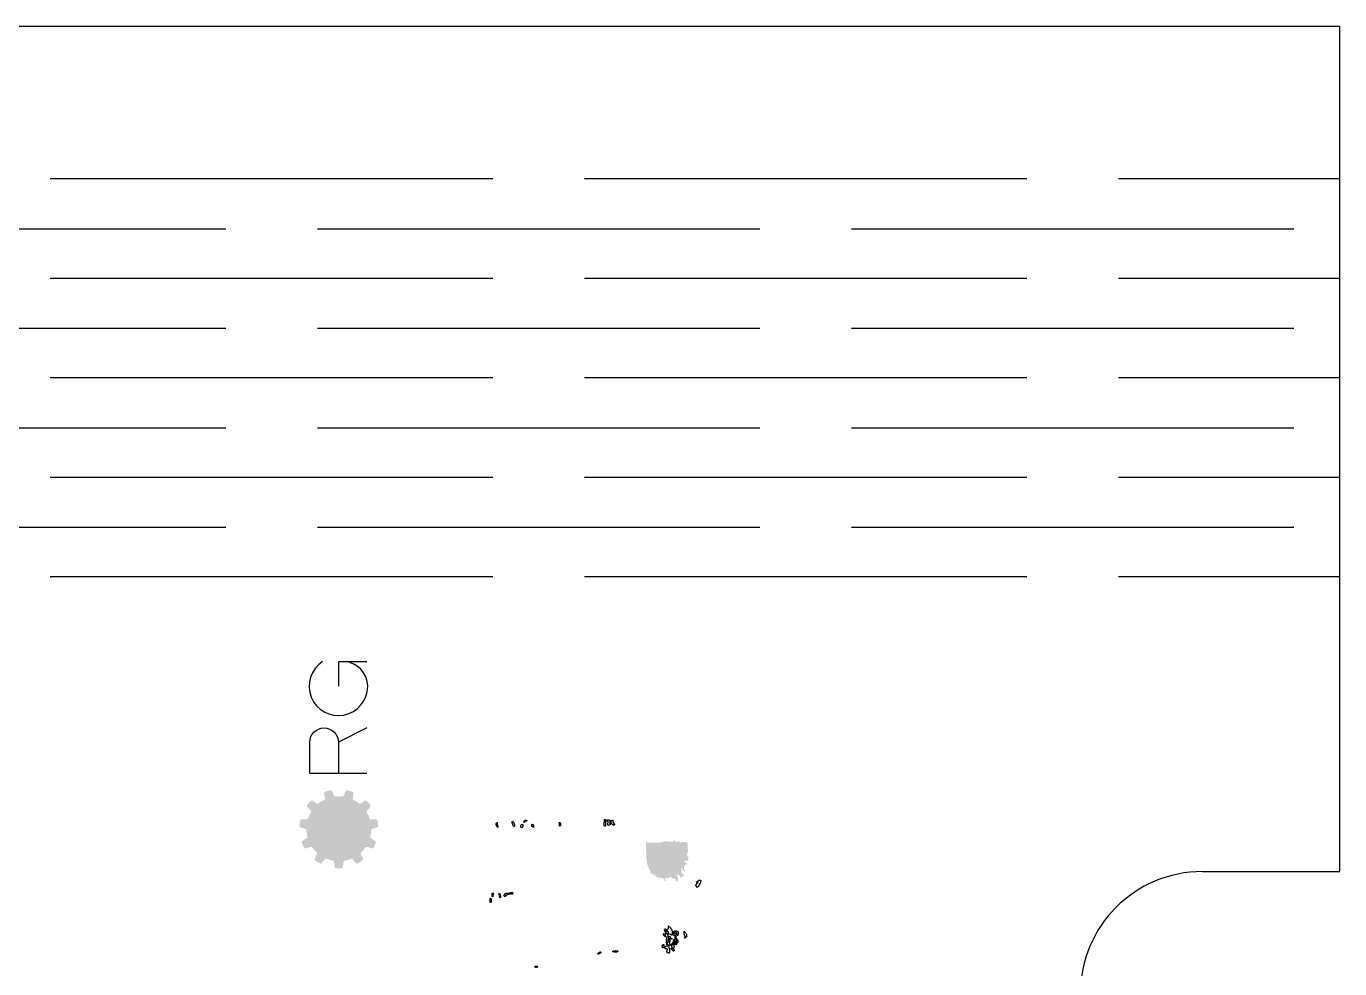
# Model space of a CAD drawing. Header units: millimetres. Extents: x 0 to 607, y 0 to 248.
# Drawn here: x 254.46 to 297.5, y 216.65 to 247.53 of the extents above; entities that cross this region are included whole.
import ezdxf

# ---------------------------------------------------------------- set-up
doc = ezdxf.new("R2010")
doc.units = ezdxf.units.MM
for name, color, linetype in [('M - TALL', 1, 'Continuous'), ('M - TALL EXTERIOR', 3, 'Continuous'), ('M-GRABAT', 5, 'Continuous')]:
    doc.layers.add(name, color=color, linetype=linetype)

msp = doc.modelspace()

# ---------------------------------------------------------------- hatches: boundary and pattern name
at = {"layer": 'M-GRABAT'}
h = msp.add_hatch(color=256, dxfattribs=at)
h.dxf.hatch_style = 1
h.paths.add_polyline_path([(264.247, 222.447, 0.356735), (264.221, 222.402), (264.249, 222.231, -0.327595), (264.226, 222.188, 0.053065), (264.037, 222.066, -0.327595), (263.989, 222.064), (263.845, 222.16, 0.356735), (263.793, 222.155, 0.037633), (263.666, 222.009, 0.356735), (263.668, 221.957), (263.784, 221.828, -0.327595), (263.788, 221.779, 0.053065), (263.695, 221.575, -0.327595), (263.655, 221.547), (263.482, 221.55, 0.356735), (263.441, 221.517, 0.037633), (263.414, 221.325, 0.356735), (263.444, 221.283), (263.611, 221.237, -0.327595), (263.641, 221.199, 0.053065), (263.673, 220.976, -0.327595), (263.655, 220.931), (263.507, 220.84, 0.356735), (263.49, 220.791, 0.037633), (263.571, 220.614, 0.356735), (263.619, 220.595), (263.785, 220.646, -0.327595), (263.831, 220.631, 0.053065), (263.978, 220.46, -0.327595), (263.987, 220.413), (263.912, 220.257, 0.356735), (263.925, 220.206, 0.037633), (264.088, 220.101, 0.356735), (264.139, 220.111), (264.25, 220.244, -0.327595), (264.298, 220.255, 0.053065), (264.513, 220.192, -0.327595), (264.547, 220.156), (264.568, 219.985, 0.356735), (264.606, 219.949, 0.037633), (264.8, 219.949, 0.356735), (264.838, 219.985), (264.86, 220.156, -0.327595), (264.893, 220.192, 0.053065), (265.109, 220.255, -0.327595), (265.156, 220.244), (265.267, 220.111, 0.356735), (265.319, 220.101, 0.037633), (265.482, 220.206, 0.356735), (265.494, 220.257), (265.42, 220.413, -0.327595), (265.429, 220.46, 0.053065), (265.576, 220.631, -0.327595), (265.622, 220.646), (265.787, 220.595, 0.356735), (265.836, 220.614, 0.037633), (265.916, 220.791, 0.356735), (265.899, 220.84), (265.752, 220.931, -0.327595), (265.734, 220.976, 0.053065), (265.766, 221.199, -0.327595), (265.796, 221.237), (265.963, 221.283, 0.356735), (265.993, 221.325, 0.037633), (265.965, 221.517, 0.356735), (265.925, 221.55), (265.751, 221.547, -0.327595), (265.712, 221.575, 0.053065), (265.618, 221.779, -0.327595), (265.623, 221.828), (265.739, 221.957, 0.356735), (265.741, 222.009, 0.037633), (265.614, 222.155, 0.356735), (265.562, 222.16), (265.418, 222.064, -0.327595), (265.37, 222.066, 0.053065), (265.18, 222.188, -0.327595), (265.158, 222.231), (265.186, 222.402, 0.356735), (265.16, 222.447, 0.037633), (264.973, 222.502, 0.356735), (264.927, 222.478), (264.858, 222.319, -0.327595), (264.816, 222.295, 0.053065), (264.591, 222.295, -0.327595), (264.549, 222.319), (264.48, 222.478, 0.356735), (264.433, 222.502, 0.037633)])
h = msp.add_hatch(color=256, dxfattribs=at)
h.dxf.hatch_style = 1
h.paths.add_polyline_path([(274.779, 220.791), (274.878, 220.789), (275.008, 220.786), (275.098, 220.784), (275.152, 220.785), (275.176, 220.786), (275.186, 220.786), (275.204, 220.784), (275.215, 220.782), (275.224, 220.781), (275.232, 220.781), (275.242, 220.792), (275.249, 220.8), (275.255, 220.806), (275.263, 220.809), (275.268, 220.81), (275.273, 220.808), (275.277, 220.804), (275.281, 220.8), (275.287, 220.796), (275.29, 220.794), (275.298, 220.794), (275.305, 220.795), (275.316, 220.799), (275.327, 220.806), (275.346, 220.819), (275.355, 220.825), (275.368, 220.831), (275.381, 220.832), (275.395, 220.833), (275.416, 220.831), (275.459, 220.826), (275.487, 220.822), (275.518, 220.817), (275.532, 220.816), (275.556, 220.815), (275.578, 220.814), (275.601, 220.815), (275.622, 220.817), (275.642, 220.819), (275.662, 220.821), (275.679, 220.824), (275.686, 220.827), (275.691, 220.832), (275.698, 220.844), (275.701, 220.856), (275.703, 220.868), (275.704, 220.879), (275.703, 220.883), (275.701, 220.886), (275.707, 220.886), (275.716, 220.884), (275.721, 220.883), (275.725, 220.88), (275.727, 220.876), (275.729, 220.871), (275.727, 220.859), (275.725, 220.85), (275.721, 220.837), (275.725, 220.83), (275.73, 220.823), (275.737, 220.818), (275.749, 220.812), (275.757, 220.81), (275.769, 220.808), (275.779, 220.808), (275.79, 220.81), (275.803, 220.813), (275.815, 220.817), (275.827, 220.823), (275.836, 220.825), (275.846, 220.824), (275.858, 220.822), (275.871, 220.815), (275.878, 220.809), (275.888, 220.798), (275.897, 220.787), (275.915, 220.793), (275.933, 220.798), (275.949, 220.802), (275.964, 220.805), (275.981, 220.807), (275.989, 220.807), (275.999, 220.807), (276.009, 220.805), (276.028, 220.8), (276.053, 220.795), (276.074, 220.793), (276.096, 220.79), (276.116, 220.789), (276.137, 220.787), (276.134, 220.767), (276.132, 220.744), (276.13, 220.722), (276.13, 220.699), (276.131, 220.676), (276.13, 220.659), (276.133, 220.621), (276.138, 220.594), (276.14, 220.567), (276.142, 220.547), (276.144, 220.528), (276.145, 220.518), (276.142, 220.481), (276.138, 220.458), (276.132, 220.443), (276.125, 220.429), (276.114, 220.415), (276.115, 220.399), (276.117, 220.378), (276.122, 220.361), (276.127, 220.347), (276.133, 220.334), (276.142, 220.323), (276.154, 220.313), (276.165, 220.307), (276.159, 220.295), (276.154, 220.283), (276.152, 220.274), (276.151, 220.266), (276.152, 220.245), (276.155, 220.23), (276.157, 220.212), (276.156, 220.207), (276.155, 220.201), (276.152, 220.194), (276.145, 220.182), (276.136, 220.171), (276.131, 220.181), (276.123, 220.197), (276.117, 220.207), (276.112, 220.215), (276.108, 220.22), (276.105, 220.221), (276.103, 220.222), (276.101, 220.221), (276.098, 220.219), (276.096, 220.216), (276.093, 220.21), (276.09, 220.205), (276.084, 220.198), (276.078, 220.193), (276.07, 220.186), (276.058, 220.18), (276.041, 220.174), (276.027, 220.171), (276.031, 220.161), (276.036, 220.15), (276.042, 220.142), (276.049, 220.135), (276.056, 220.13), (276.066, 220.125), (276.085, 220.121), (276.094, 220.118), (276.103, 220.114), (276.108, 220.107), (276.114, 220.097), (276.116, 220.086), (276.118, 220.07), (276.117, 220.054), (276.114, 220.034), (276.107, 220.036), (276.098, 220.041), (276.095, 220.048), (276.092, 220.062), (276.092, 220.076), (276.091, 220.088), (276.086, 220.102), (276.085, 220.106), (276.084, 220.104), (276.075, 220.09), (276.059, 220.07), (276.05, 220.053), (276.033, 220.022), (276.02, 219.989), (276.014, 219.972), (276.011, 219.955), (276.012, 219.935), (276.015, 219.924), (276.022, 219.907), (276.029, 219.896), (276.041, 219.883), (276.057, 219.871), (276.054, 219.862), (276.05, 219.851), (276.046, 219.844), (276.042, 219.838), (276.038, 219.834), (276.035, 219.831), (276.031, 219.83), (276.027, 219.83), (276.02, 219.834), (276.013, 219.839), (276.01, 219.845), (276.007, 219.85), (276.003, 219.855), (276, 219.861), (275.991, 219.878), (275.981, 219.899), (275.974, 219.911), (275.968, 219.921), (275.962, 219.928), (275.955, 219.932), (275.948, 219.935), (275.939, 219.935), (275.932, 219.934), (275.925, 219.932), (275.921, 219.93), (275.918, 219.928), (275.915, 219.925), (275.915, 219.921), (275.915, 219.917), (275.917, 219.908), (275.92, 219.899), (275.924, 219.891), (275.93, 219.88), (275.934, 219.871), (275.937, 219.865), (275.939, 219.862), (275.941, 219.856), (275.944, 219.848), (275.943, 219.843), (275.942, 219.84), (275.939, 219.838), (275.935, 219.837), (275.931, 219.836), (275.925, 219.835), (275.919, 219.835), (275.921, 219.825), (275.927, 219.806), (275.931, 219.797), (275.939, 219.784), (275.947, 219.774), (275.955, 219.768), (275.972, 219.758), (275.982, 219.754), (275.99, 219.747), (275.995, 219.739), (276.001, 219.727), (276.004, 219.715), (276.006, 219.7), (276.007, 219.676), (276.006, 219.662), (275.998, 219.67), (275.992, 219.674), (275.98, 219.681), (275.97, 219.683), (275.965, 219.682), (275.962, 219.681), (275.958, 219.678), (275.956, 219.674), (275.953, 219.669), (275.951, 219.663), (275.95, 219.656), (275.948, 219.647), (275.947, 219.627), (275.933, 219.628), (275.922, 219.633), (275.911, 219.64), (275.903, 219.65), (275.87, 219.695), (275.863, 219.705), (275.852, 219.715), (275.831, 219.731), (275.823, 219.735), (275.819, 219.736), (275.808, 219.739), (275.802, 219.739), (275.789, 219.739), (275.782, 219.739), (275.771, 219.737), (275.758, 219.735), (275.763, 219.726), (275.773, 219.713), (275.784, 219.701), (275.797, 219.689), (275.8, 219.685), (275.806, 219.676), (275.81, 219.663), (275.815, 219.644), (275.819, 219.623), (275.818, 219.595), (275.817, 219.578), (275.815, 219.566), (275.812, 219.555), (275.809, 219.546), (275.806, 219.539), (275.802, 219.534), (275.798, 219.53), (275.782, 219.524), (275.768, 219.521), (275.76, 219.521), (275.753, 219.522), (275.748, 219.525), (275.743, 219.53), (275.739, 219.538), (275.737, 219.545), (275.733, 219.571), (275.732, 219.584), (275.73, 219.607), (275.73, 219.621), (275.73, 219.627), (275.72, 219.62), (275.708, 219.61), (275.697, 219.604), (275.687, 219.599), (275.676, 219.596), (275.663, 219.596), (275.65, 219.6), (275.639, 219.607), (275.622, 219.628), (275.612, 219.643), (275.603, 219.655), (275.597, 219.66), (275.592, 219.663), (275.566, 219.656), (275.546, 219.647), (275.528, 219.637), (275.496, 219.625), (275.466, 219.619), (275.436, 219.62), (275.42, 219.623), (275.408, 219.626), (275.4, 219.626), (275.392, 219.621), (275.388, 219.618), (275.386, 219.614), (275.386, 219.605), (275.389, 219.6), (275.392, 219.594), (275.401, 219.584), (275.412, 219.575), (275.421, 219.569), (275.432, 219.563), (275.429, 219.544), (275.426, 219.534), (275.424, 219.529), (275.421, 219.522), (275.42, 219.521), (275.414, 219.518), (275.408, 219.519), (275.403, 219.521), (275.398, 219.525), (275.392, 219.531), (275.381, 219.548), (275.373, 219.564), (275.365, 219.577), (275.359, 219.588), (275.353, 219.599), (275.35, 219.601), (275.329, 219.615), (275.312, 219.62), (275.304, 219.622), (275.292, 219.627), (275.282, 219.635), (275.275, 219.647), (275.268, 219.658), (275.264, 219.663), (275.258, 219.661), (275.253, 219.657), (275.247, 219.642), (275.242, 219.62), (275.237, 219.599), (275.227, 219.61), (275.215, 219.62), (275.2, 219.632), (275.192, 219.637), (275.171, 219.647), (275.161, 219.651), (275.138, 219.656), (275.13, 219.659), (275.112, 219.664), (275.1, 219.67), (275.084, 219.681), (275.075, 219.691), (275.064, 219.71), (275.058, 219.722), (275.052, 219.743), (275.048, 219.763), (275.044, 219.761), (275.041, 219.759), (275.036, 219.753), (275.033, 219.747), (275.029, 219.736), (275.026, 219.727), (275.022, 219.715), (275.019, 219.698), (275.01, 219.711), (275, 219.725), (274.988, 219.741), (274.976, 219.76), (274.968, 219.776), (274.962, 219.784), (274.958, 219.787), (274.948, 219.79), (274.941, 219.789), (274.928, 219.786), (274.918, 219.78), (274.884, 219.76), (274.892, 219.771), (274.901, 219.782), (274.907, 219.793), (274.91, 219.803), (274.913, 219.832), (274.912, 219.853), (274.91, 219.871), (274.911, 219.879), (274.912, 219.884), (274.911, 219.89), (274.91, 219.895), (274.907, 219.9), (274.904, 219.902), (274.893, 219.91), (274.886, 219.913), (274.876, 219.919), (274.866, 219.927), (274.86, 219.935), (274.857, 219.942), (274.855, 219.948), (274.857, 219.97), (274.862, 219.99), (274.862, 219.999), (274.86, 220.005), (274.856, 220.007), (274.842, 220.009), (274.83, 220.007), (274.827, 220.011), (274.827, 220.021), (274.829, 220.049), (274.828, 220.062), (274.824, 220.067), (274.819, 220.071), (274.811, 220.072), (274.801, 220.071), (274.802, 220.079), (274.802, 220.097), (274.802, 220.114), (274.8, 220.134), (274.801, 220.147), (274.797, 220.174), (274.786, 220.235), (274.783, 220.278), (274.78, 220.327), (274.778, 220.369), (274.775, 220.461), (274.775, 220.482), (274.767, 220.486), (274.758, 220.485), (274.765, 220.493), (274.769, 220.494), (274.774, 220.495), (274.775, 220.495), (274.774, 220.559), (274.77, 220.643), (274.766, 220.689), (274.764, 220.775), (274.763, 220.791)])
h = msp.add_hatch(color=256, dxfattribs=at)
h.dxf.hatch_style = 1
h.paths.add_polyline_path([(269.675, 218.826), (269.668, 218.834), (269.664, 218.846), (269.661, 218.863), (269.659, 218.875), (269.657, 218.905), (269.658, 218.918), (269.66, 218.94), (269.663, 218.949), (269.667, 218.96), (269.671, 218.965), (269.677, 218.966), (269.685, 218.96), (269.689, 218.954), (269.693, 218.944), (269.696, 218.937), (269.698, 218.926), (269.701, 218.897), (269.7, 218.869), (269.698, 218.853), (269.695, 218.838), (269.689, 218.83), (269.683, 218.827), (269.68, 218.826)])

# ---------------------------------------------------------------- linework, layer by layer
at = {"layer": 'M - TALL'}
for p, q in [((269.75, 242.526), (255.25, 242.526)), ((287.25, 242.526), (272.75, 242.526)), ((297.5, 242.526), (290.25, 242.526)), ((246.5, 240.896), (261, 240.896)), ((264, 240.896), (278.5, 240.896)), ((281.5, 240.896), (296, 240.896)), ((269.75, 239.266), (255.25, 239.266)), ((287.25, 239.266), (272.75, 239.266)), ((297.5, 239.266), (290.25, 239.266)), ((246.5, 237.636), (261, 237.636)), ((264, 237.636), (278.5, 237.636)), ((281.5, 237.636), (296, 237.636)), ((269.75, 236.007), (255.25, 236.007)), ((287.25, 236.007), (272.75, 236.007)), ((297.5, 236.007), (290.25, 236.007)), ((246.5, 234.377), (261, 234.377)), ((264, 234.377), (278.5, 234.377)), ((281.5, 234.377), (296, 234.377)), ((269.75, 232.747), (255.25, 232.747)), ((287.25, 232.747), (272.75, 232.747)), ((297.5, 232.747), (290.25, 232.747)), ((246.5, 231.118), (261, 231.118)), ((264, 231.118), (278.5, 231.118)), ((281.5, 231.118), (296, 231.118)), ((269.75, 229.488), (255.25, 229.488)), ((287.25, 229.488), (272.75, 229.488)), ((297.5, 229.488), (290.25, 229.488))]:
    msp.add_line(p, q, dxfattribs=at)
at = {"layer": 'M - TALL EXTERIOR'}
for p, q in [((8.75, 247.526), (297.5, 247.526)), ((297.5, 219.838), (297.5, 247.526)), ((293, 219.838), (297.5, 219.838))]:
    msp.add_line(p, q, dxfattribs=at)
msp.add_arc((293, 215.838), 4, 90, 270, dxfattribs=at)
at = {"layer": 'M-GRABAT'}
for points in [[(264.172, 226.715, 1.687464), (265.649, 225.906, 0.406775), (264.868, 226.712)], [(265.626, 223.049), (263.752, 223.049), (263.752, 224.074, -1), (264.689, 224.074)]]:
    msp.add_lwpolyline(points, format="xyb", dxfattribs=at)
for points in [[(265.626, 226.712), (264.689, 226.712), (264.689, 225.906)], [(265.626, 224.549), (264.689, 224.074), (264.689, 223.049)]]:
    msp.add_lwpolyline(points, dxfattribs=at)
for points in [[(269.939, 221.312), (269.93, 221.299), (269.92, 221.295), (269.904, 221.295), (269.891, 221.304), (269.883, 221.316), (269.873, 221.335), (269.867, 221.348), (269.861, 221.366), (269.858, 221.379), (269.86, 221.393), (269.862, 221.411), (269.864, 221.415), (269.872, 221.429), (269.88, 221.434), (269.892, 221.441), (269.911, 221.451), (269.919, 221.455), (269.906, 221.444), (269.903, 221.44), (269.894, 221.429), (269.89, 221.413), (269.892, 221.397), (269.894, 221.376), (269.9, 221.363), (269.907, 221.349), (269.911, 221.335), (269.915, 221.327), (269.923, 221.317), (269.929, 221.312), (269.933, 221.31)], [(270.462, 221.313), (270.455, 221.312), (270.439, 221.311), (270.422, 221.322), (270.413, 221.342), (270.407, 221.368), (270.4, 221.422), (270.392, 221.442), (270.375, 221.449), (270.38, 221.462), (270.386, 221.473), (270.391, 221.478), (270.398, 221.478), (270.407, 221.476), (270.415, 221.468), (270.423, 221.454), (270.436, 221.419), (270.455, 221.368), (270.46, 221.339)], [(270.683, 221.274), (270.672, 221.288), (270.668, 221.313), (270.671, 221.337), (270.678, 221.36), (270.69, 221.38), (270.709, 221.387), (270.727, 221.381), (270.733, 221.365), (270.733, 221.328), (270.73, 221.311), (270.721, 221.306), (270.713, 221.298), (270.707, 221.285), (270.701, 221.276)], [(270.785, 221.45), (270.783, 221.447), (270.775, 221.449), (270.769, 221.451), (270.764, 221.455), (270.762, 221.46), (270.763, 221.464), (270.766, 221.473), (270.769, 221.479), (270.773, 221.488), (270.776, 221.491), (270.78, 221.495), (270.783, 221.498), (270.788, 221.503), (270.792, 221.508), (270.798, 221.511), (270.802, 221.514), (270.809, 221.516), (270.814, 221.517), (270.817, 221.518), (270.818, 221.518), (270.823, 221.521), (270.825, 221.522), (270.842, 221.524), (270.853, 221.52), (270.858, 221.513), (270.862, 221.51), (270.865, 221.509), (270.867, 221.504), (270.858, 221.498), (270.845, 221.489), (270.834, 221.482), (270.823, 221.481), (270.814, 221.479), (270.806, 221.471), (270.798, 221.462), (270.793, 221.457)], [(271.028, 221.311), (271.025, 221.344), (271.029, 221.377), (271.05, 221.385), (271.065, 221.38), (271.073, 221.37), (271.08, 221.353), (271.082, 221.335), (271.085, 221.305), (271.084, 221.289), (271.084, 221.283), (271.074, 221.287), (271.063, 221.301), (271.057, 221.309), (271.042, 221.312)], [(271.911, 221.436), (271.918, 221.434), (271.926, 221.424), (271.929, 221.412), (271.929, 221.405), (271.928, 221.395), (271.928, 221.387), (271.925, 221.378), (271.923, 221.373), (271.921, 221.37), (271.919, 221.369), (271.915, 221.368), (271.917, 221.363), (271.92, 221.356), (271.922, 221.353), (271.925, 221.35), (271.927, 221.346), (271.928, 221.345), (271.931, 221.343), (271.937, 221.339), (271.94, 221.337), (271.944, 221.336), (271.949, 221.337), (271.956, 221.339), (271.962, 221.343), (271.967, 221.349), (271.971, 221.357), (271.974, 221.367), (271.975, 221.38), (271.975, 221.395), (271.972, 221.409), (271.967, 221.421), (271.961, 221.428), (271.954, 221.433), (271.946, 221.436), (271.94, 221.438), (271.929, 221.438)], [(273.409, 221.316), (273.403, 221.331), (273.399, 221.351), (273.398, 221.377), (273.4, 221.41), (273.399, 221.433), (273.404, 221.465), (273.405, 221.502), (273.41, 221.538), (273.427, 221.542), (273.439, 221.533), (273.438, 221.514), (273.443, 221.477), (273.443, 221.434), (273.444, 221.387), (273.444, 221.344), (273.439, 221.327), (273.426, 221.32)], [(273.715, 221.357), (273.691, 221.356), (273.689, 221.365), (273.681, 221.38), (273.666, 221.384), (273.651, 221.39), (273.642, 221.389), (273.637, 221.398), (273.634, 221.406), (273.632, 221.418), (273.632, 221.423), (273.632, 221.425), (273.633, 221.448), (273.629, 221.47), (273.623, 221.478), (273.614, 221.491), (273.602, 221.492), (273.593, 221.487), (273.589, 221.477), (273.587, 221.46), (273.586, 221.441), (273.589, 221.416), (273.594, 221.398), (273.593, 221.376), (273.587, 221.366), (273.578, 221.356), (273.558, 221.354), (273.529, 221.358), (273.523, 221.36), (273.522, 221.387), (273.522, 221.425), (273.524, 221.449), (273.525, 221.468), (273.523, 221.475), (273.514, 221.488), (273.506, 221.499), (273.494, 221.499), (273.478, 221.498), (273.472, 221.493), (273.482, 221.52), (273.49, 221.529), (273.506, 221.532), (273.522, 221.532), (273.543, 221.53), (273.553, 221.527), (273.577, 221.521), (273.588, 221.518), (273.61, 221.515), (273.621, 221.515), (273.636, 221.511), (273.651, 221.512), (273.662, 221.515), (273.674, 221.518), (273.684, 221.522), (273.693, 221.523), (273.699, 221.521), (273.689, 221.509), (273.685, 221.496), (273.684, 221.48), (273.684, 221.462), (273.689, 221.455), (273.695, 221.44), (273.715, 221.412), (273.728, 221.405), (273.734, 221.386), (273.736, 221.378), (273.737, 221.366), (273.73, 221.359), (273.718, 221.356), (273.716, 221.356)], [(276.564, 219.533), (276.559, 219.51), (276.55, 219.484), (276.54, 219.455), (276.516, 219.406), (276.501, 219.375), (276.48, 219.348), (276.461, 219.325), (276.442, 219.312), (276.43, 219.321), (276.429, 219.34), (276.426, 219.352), (276.424, 219.361), (276.415, 219.372), (276.409, 219.376), (276.401, 219.381), (276.395, 219.398), (276.404, 219.407), (276.426, 219.421), (276.433, 219.433), (276.435, 219.443), (276.434, 219.459), (276.432, 219.469), (276.43, 219.485), (276.428, 219.492), (276.428, 219.499), (276.434, 219.497), (276.436, 219.487), (276.444, 219.475), (276.448, 219.472), (276.454, 219.471), (276.463, 219.47), (276.467, 219.472), (276.473, 219.488), (276.475, 219.504), (276.471, 219.515), (276.469, 219.523), (276.476, 219.537), (276.491, 219.551), (276.493, 219.552), (276.502, 219.559), (276.521, 219.559), (276.539, 219.557), (276.547, 219.553), (276.553, 219.55), (276.559, 219.545), (276.563, 219.542)], [(269.75, 219.008), (269.746, 219.009), (269.739, 219.014), (269.734, 219.022), (269.729, 219.036), (269.725, 219.056), (269.723, 219.072), (269.722, 219.089), (269.723, 219.104), (269.726, 219.114), (269.734, 219.13), (269.739, 219.133), (269.745, 219.134), (269.753, 219.134), (269.764, 219.131), (269.774, 219.124), (269.781, 219.116), (269.775, 219.117), (269.771, 219.115), (269.766, 219.109), (269.761, 219.097), (269.757, 219.082), (269.754, 219.065), (269.75, 219.042), (269.748, 219.023), (269.749, 219.014)], [(269.94, 219.084), (269.942, 219.094), (269.945, 219.105), (269.947, 219.113), (269.949, 219.118), (269.952, 219.122), (269.956, 219.122), (269.963, 219.123), (269.966, 219.121), (269.968, 219.119), (269.972, 219.116), (269.975, 219.114), (269.982, 219.105), (269.986, 219.094), (269.995, 219.071), (269.999, 219.055), (270.002, 219.041), (270.005, 219.027), (270.007, 219.007), (270.005, 218.994), (270.001, 218.983), (269.994, 218.979), (269.99, 218.979), (269.985, 218.982), (269.98, 218.994), (269.977, 219.01), (269.974, 219.025), (269.971, 219.04), (269.97, 219.054), (269.97, 219.068), (269.969, 219.082), (269.966, 219.088), (269.96, 219.09), (269.954, 219.087), (269.949, 219.084), (269.945, 219.083)], [(270.157, 219.009), (270.149, 219.013), (270.136, 219.024), (270.132, 219.031), (270.127, 219.043), (270.125, 219.05), (270.126, 219.062), (270.125, 219.072), (270.127, 219.078), (270.131, 219.085), (270.141, 219.103), (270.151, 219.112), (270.158, 219.118), (270.166, 219.121), (270.178, 219.124), (270.187, 219.127), (270.197, 219.128), (270.208, 219.13), (270.219, 219.127), (270.232, 219.121), (270.236, 219.117), (270.236, 219.11), (270.235, 219.101), (270.233, 219.093), (270.228, 219.085), (270.222, 219.08), (270.209, 219.074), (270.197, 219.069), (270.184, 219.063), (270.18, 219.06), (270.168, 219.049), (270.164, 219.039), (270.16, 219.029), (270.159, 219.018)], [(270.295, 219.082), (270.288, 219.085), (270.279, 219.091), (270.269, 219.1), (270.263, 219.109), (270.262, 219.118), (270.266, 219.128), (270.272, 219.133), (270.288, 219.141), (270.294, 219.142), (270.329, 219.149), (270.348, 219.151), (270.379, 219.152), (270.392, 219.15), (270.404, 219.145), (270.404, 219.136), (270.403, 219.12), (270.401, 219.105), (270.398, 219.099), (270.396, 219.094), (270.389, 219.091), (270.381, 219.092), (270.374, 219.094), (270.356, 219.1), (270.336, 219.108), (270.327, 219.112), (270.321, 219.114), (270.316, 219.114), (270.312, 219.114), (270.307, 219.111), (270.305, 219.108), (270.301, 219.103), (270.299, 219.097), (270.296, 219.088)], [(269.675, 218.826), (269.668, 218.834), (269.664, 218.846), (269.661, 218.863), (269.659, 218.875), (269.657, 218.905), (269.658, 218.918), (269.66, 218.94), (269.663, 218.949), (269.667, 218.96), (269.671, 218.965), (269.677, 218.966), (269.685, 218.96), (269.689, 218.954), (269.693, 218.944), (269.696, 218.937), (269.698, 218.926), (269.701, 218.897), (269.7, 218.869), (269.698, 218.853), (269.695, 218.838), (269.689, 218.83), (269.683, 218.827), (269.68, 218.826)], [(275.611, 217.65), (275.612, 217.644), (275.613, 217.634), (275.612, 217.63), (275.61, 217.625), (275.607, 217.622), (275.604, 217.621), (275.595, 217.621), (275.588, 217.623), (275.577, 217.625), (275.572, 217.625), (275.566, 217.622), (275.56, 217.613), (275.552, 217.589), (275.545, 217.561), (275.542, 217.519), (275.542, 217.495), (275.544, 217.466), (275.549, 217.445), (275.551, 217.44), (275.554, 217.438), (275.557, 217.438), (275.56, 217.441), (275.559, 217.432), (275.557, 217.426), (275.554, 217.417), (275.552, 217.413), (275.549, 217.408), (275.547, 217.406), (275.544, 217.405), (275.539, 217.405), (275.533, 217.406), (275.529, 217.409), (275.519, 217.415), (275.505, 217.427), (275.492, 217.441), (275.484, 217.445), (275.473, 217.447), (275.464, 217.446), (275.455, 217.443), (275.451, 217.441), (275.45, 217.463), (275.449, 217.483), (275.446, 217.511), (275.444, 217.524), (275.442, 217.537), (275.441, 217.542), (275.439, 217.549), (275.437, 217.554), (275.436, 217.559), (275.435, 217.565), (275.436, 217.577), (275.437, 217.585), (275.44, 217.606), (275.444, 217.623), (275.448, 217.638), (275.451, 217.649), (275.451, 217.662), (275.446, 217.679), (275.439, 217.687), (275.43, 217.695), (275.415, 217.703), (275.403, 217.709), (275.391, 217.715), (275.386, 217.718), (275.374, 217.726), (275.367, 217.732), (275.358, 217.74), (275.35, 217.749), (275.345, 217.76), (275.341, 217.774), (275.341, 217.791), (275.343, 217.813), (275.355, 217.808), (275.367, 217.8), (275.385, 217.782), (275.398, 217.762), (275.412, 217.753), (275.422, 217.75), (275.424, 217.762), (275.424, 217.78), (275.42, 217.801), (275.415, 217.817), (275.406, 217.842), (275.399, 217.861), (275.388, 217.887), (275.382, 217.901), (275.377, 217.918), (275.375, 217.929), (275.376, 217.939), (275.38, 217.947), (275.385, 217.951), (275.39, 217.954), (275.398, 217.956), (275.404, 217.957), (275.416, 217.958), (275.422, 217.958), (275.426, 217.931), (275.424, 217.91), (275.421, 217.892), (275.419, 217.876), (275.42, 217.86), (275.422, 217.849), (275.428, 217.835), (275.434, 217.826), (275.449, 217.814), (275.463, 217.805), (275.47, 217.797), (275.474, 217.785), (275.483, 217.737), (275.489, 217.71), (275.491, 217.671), (275.491, 217.641), (275.486, 217.584), (275.48, 217.551), (275.475, 217.522), (275.473, 217.513), (275.48, 217.517), (275.487, 217.522), (275.494, 217.528), (275.502, 217.537), (275.511, 217.551), (275.52, 217.569), (275.528, 217.59), (275.533, 217.606), (275.536, 217.623), (275.537, 217.635), (275.535, 217.648), (275.529, 217.659), (275.524, 217.665), (275.518, 217.669), (275.513, 217.673), (275.509, 217.675), (275.503, 217.677), (275.506, 217.686), (275.511, 217.696), (275.514, 217.703), (275.519, 217.708), (275.522, 217.711), (275.526, 217.713), (275.53, 217.713), (275.536, 217.712), (275.541, 217.71), (275.548, 217.705), (275.556, 217.697), (275.572, 217.68), (275.585, 217.666), (275.591, 217.658), (275.597, 217.653), (275.603, 217.65), (275.608, 217.649)], [(275.502, 218.057), (275.514, 218.052), (275.533, 218.039), (275.555, 218.021), (275.562, 218.011), (275.586, 217.976), (275.599, 217.948), (275.612, 217.917), (275.623, 217.877), (275.627, 217.848), (275.628, 217.829), (275.626, 217.799), (275.625, 217.788), (275.618, 217.764), (275.611, 217.749), (275.606, 217.756), (275.594, 217.766), (275.579, 217.774), (275.57, 217.777), (275.552, 217.782), (275.539, 217.784), (275.517, 217.786), (275.501, 217.785), (275.506, 217.805), (275.507, 217.83), (275.506, 217.847), (275.5, 217.862), (275.489, 217.876), (275.475, 217.883), (275.461, 217.884), (275.45, 217.885), (275.453, 217.899), (275.457, 217.916), (275.464, 217.926), (275.474, 217.937), (275.488, 217.954), (275.499, 217.968), (275.504, 217.98), (275.506, 217.994), (275.508, 218.022), (275.505, 218.042)], [(275.828, 217.847), (275.824, 217.84), (275.821, 217.833), (275.818, 217.822), (275.815, 217.808), (275.816, 217.799), (275.818, 217.792), (275.823, 217.787), (275.828, 217.784), (275.824, 217.77), (275.817, 217.757), (275.811, 217.746), (275.804, 217.738), (275.802, 217.738), (275.8, 217.739), (275.796, 217.744), (275.793, 217.754), (275.78, 217.791), (275.767, 217.839), (275.764, 217.846), (275.76, 217.85), (275.749, 217.854), (275.741, 217.855), (275.737, 217.854), (275.727, 217.851), (275.72, 217.848), (275.706, 217.839), (275.7, 217.831), (275.701, 217.826), (275.702, 217.823), (275.719, 217.811), (275.737, 217.801), (275.744, 217.793), (275.749, 217.784), (275.752, 217.772), (275.753, 217.762), (275.751, 217.738), (275.747, 217.718), (275.746, 217.705), (275.746, 217.698), (275.748, 217.679), (275.749, 217.675), (275.761, 217.653), (275.774, 217.635), (275.791, 217.609), (275.8, 217.592), (275.807, 217.576), (275.808, 217.559), (275.808, 217.538), (275.808, 217.525), (275.806, 217.516), (275.803, 217.511), (275.8, 217.509), (275.795, 217.511), (275.789, 217.517), (275.784, 217.524), (275.779, 217.535), (275.775, 217.545), (275.774, 217.557), (275.773, 217.57), (275.773, 217.582), (275.775, 217.6), (275.778, 217.612), (275.773, 217.613), (275.766, 217.613), (275.76, 217.607), (275.752, 217.594), (275.749, 217.567), (275.749, 217.544), (275.751, 217.515), (275.754, 217.497), (275.756, 217.49), (275.762, 217.478), (275.765, 217.475), (275.772, 217.475), (275.778, 217.476), (275.775, 217.469), (275.768, 217.457), (275.762, 217.449), (275.757, 217.444), (275.754, 217.442), (275.752, 217.441), (275.749, 217.442), (275.745, 217.445), (275.74, 217.453), (275.735, 217.462), (275.724, 217.489), (275.712, 217.525), (275.702, 217.553), (275.696, 217.567), (275.688, 217.575), (275.684, 217.577), (275.679, 217.578), (275.674, 217.578), (275.669, 217.576), (275.669, 217.584), (275.671, 217.592), (275.673, 217.597), (275.677, 217.602), (275.682, 217.606), (275.686, 217.607), (275.697, 217.608), (275.713, 217.607), (275.725, 217.606), (275.736, 217.607), (275.749, 217.612), (275.744, 217.616), (275.737, 217.624), (275.732, 217.633), (275.729, 217.643), (275.727, 217.654), (275.726, 217.667), (275.726, 217.692), (275.727, 217.7), (275.727, 217.717), (275.726, 217.727), (275.723, 217.736), (275.717, 217.744), (275.707, 217.75), (275.697, 217.751), (275.682, 217.751), (275.669, 217.748), (275.667, 217.773), (275.669, 217.808), (275.672, 217.834), (275.677, 217.853), (275.684, 217.871), (275.692, 217.883), (275.703, 217.892), (275.717, 217.897), (275.733, 217.9), (275.744, 217.9), (275.761, 217.897), (275.772, 217.892), (275.789, 217.883), (275.8, 217.875), (275.819, 217.859)], [(276.025, 217.886), (276.032, 217.873), (276.04, 217.858), (276.048, 217.845), (276.058, 217.831), (276.072, 217.813), (276.084, 217.797), (276.093, 217.775), (276.098, 217.76), (276.1, 217.747), (276.103, 217.725), (276.104, 217.714), (276.094, 217.709), (276.081, 217.703), (276.073, 217.697), (276.065, 217.689), (276.058, 217.68), (276.053, 217.671), (276.049, 217.661), (276.046, 217.65), (276.041, 217.651), (276.031, 217.653), (276.029, 217.657), (276.028, 217.664), (276.031, 217.67), (276.035, 217.674), (276.041, 217.676), (276.047, 217.677), (276.047, 217.701), (276.043, 217.734), (276.034, 217.765), (276.024, 217.785), (276.02, 217.802), (276.018, 217.824), (276.018, 217.844), (276.02, 217.868)], [(275.365, 217.442), (275.359, 217.439), (275.351, 217.429), (275.348, 217.417), (275.348, 217.411), (275.348, 217.4), (275.349, 217.393), (275.352, 217.383), (275.353, 217.379), (275.355, 217.376), (275.357, 217.374), (275.361, 217.374), (275.36, 217.369), (275.356, 217.362), (275.355, 217.359), (275.352, 217.356), (275.35, 217.352), (275.349, 217.35), (275.346, 217.349), (275.34, 217.345), (275.337, 217.343), (275.333, 217.342), (275.328, 217.342), (275.321, 217.344), (275.314, 217.348), (275.31, 217.355), (275.306, 217.363), (275.303, 217.373), (275.301, 217.386), (275.302, 217.401), (275.305, 217.415), (275.31, 217.426), (275.315, 217.434), (275.323, 217.438), (275.331, 217.442), (275.337, 217.443), (275.348, 217.444)], [(275.394, 217.306), (275.395, 217.324), (275.399, 217.35), (275.405, 217.371), (275.412, 217.385), (275.42, 217.394), (275.43, 217.402), (275.444, 217.405), (275.459, 217.404), (275.474, 217.399), (275.488, 217.388), (275.501, 217.372), (275.515, 217.35), (275.526, 217.325), (275.536, 217.296), (275.542, 217.265), (275.543, 217.234), (275.54, 217.202), (275.531, 217.169), (275.519, 217.168), (275.505, 217.168), (275.494, 217.17), (275.484, 217.172), (275.476, 217.176), (275.469, 217.182), (275.463, 217.189), (275.459, 217.197), (275.456, 217.206), (275.454, 217.216), (275.454, 217.224), (275.455, 217.234), (275.458, 217.244), (275.461, 217.251), (275.473, 217.269), (275.473, 217.277), (275.472, 217.285), (275.47, 217.291), (275.467, 217.296), (275.459, 217.304), (275.454, 217.305), (275.448, 217.306), (275.427, 217.307)], [(275.64, 217.513), (275.648, 217.523), (275.657, 217.533), (275.666, 217.54), (275.676, 217.546), (275.684, 217.549), (275.69, 217.549), (275.692, 217.547), (275.694, 217.544), (275.695, 217.54), (275.695, 217.523), (275.696, 217.506), (275.694, 217.478), (275.691, 217.45), (275.686, 217.414), (275.682, 217.378), (275.676, 217.336), (275.675, 217.32), (275.675, 217.311), (275.677, 217.297), (275.678, 217.291), (275.682, 217.283), (275.686, 217.277), (275.692, 217.272), (275.698, 217.269), (275.696, 217.26), (275.694, 217.253), (275.691, 217.246), (275.689, 217.242), (275.683, 217.235), (275.68, 217.233), (275.676, 217.233), (275.669, 217.234), (275.661, 217.237), (275.651, 217.243), (275.644, 217.251), (275.628, 217.268), (275.619, 217.281), (275.614, 217.288), (275.604, 217.299), (275.598, 217.303), (275.591, 217.304), (275.589, 217.31), (275.59, 217.319), (275.592, 217.325), (275.595, 217.327), (275.6, 217.328), (275.605, 217.325), (275.609, 217.32), (275.61, 217.311), (275.611, 217.305), (275.619, 217.307), (275.625, 217.31), (275.629, 217.313), (275.633, 217.317), (275.637, 217.322), (275.637, 217.328), (275.636, 217.337), (275.627, 217.353), (275.622, 217.362), (275.617, 217.37), (275.614, 217.378), (275.61, 217.389), (275.607, 217.407), (275.607, 217.423), (275.606, 217.439), (275.608, 217.458), (275.61, 217.477), (275.613, 217.481), (275.615, 217.484), (275.618, 217.484), (275.621, 217.484), (275.624, 217.482), (275.626, 217.479), (275.63, 217.474), (275.633, 217.468), (275.638, 217.457), (275.642, 217.448), (275.641, 217.444), (275.64, 217.441), (275.644, 217.441), (275.649, 217.442), (275.653, 217.444), (275.657, 217.447), (275.661, 217.451), (275.664, 217.457), (275.665, 217.464), (275.666, 217.472), (275.666, 217.482), (275.664, 217.493), (275.663, 217.499), (275.657, 217.51), (275.653, 217.514), (275.65, 217.515), (275.646, 217.516)], [(273.268, 217.206), (273.273, 217.205), (273.282, 217.201), (273.29, 217.197), (273.293, 217.192), (273.294, 217.188), (273.29, 217.181), (273.287, 217.178), (273.272, 217.166), (273.253, 217.154), (273.236, 217.145), (273.223, 217.141), (273.205, 217.136), (273.193, 217.134), (273.19, 217.136), (273.194, 217.145), (273.206, 217.162), (273.222, 217.174), (273.236, 217.186), (273.254, 217.198)], [(273.841, 217.221), (273.833, 217.211), (273.817, 217.206), (273.805, 217.202), (273.792, 217.199), (273.775, 217.199), (273.753, 217.2), (273.739, 217.201), (273.726, 217.203), (273.718, 217.204), (273.71, 217.205), (273.703, 217.206), (273.698, 217.207), (273.69, 217.211), (273.686, 217.213), (273.683, 217.215), (273.68, 217.217), (273.68, 217.221), (273.679, 217.225), (273.68, 217.226), (273.682, 217.228), (273.684, 217.231), (273.687, 217.233), (273.691, 217.233), (273.699, 217.235), (273.703, 217.236), (273.708, 217.237), (273.713, 217.237), (273.718, 217.238), (273.723, 217.239), (273.732, 217.24), (273.739, 217.24), (273.747, 217.24), (273.754, 217.241), (273.76, 217.242), (273.77, 217.242), (273.779, 217.242), (273.787, 217.245), (273.796, 217.245), (273.802, 217.245), (273.808, 217.244), (273.813, 217.243), (273.826, 217.239), (273.83, 217.236), (273.835, 217.233), (273.838, 217.23), (273.84, 217.227), (273.841, 217.225)], [(271.174, 216.689), (271.159, 216.691), (271.147, 216.697), (271.136, 216.707), (271.132, 216.709), (271.126, 216.717), (271.126, 216.724), (271.133, 216.736), (271.147, 216.743), (271.167, 216.745), (271.187, 216.742), (271.202, 216.738), (271.209, 216.728), (271.211, 216.72), (271.209, 216.712), (271.204, 216.704), (271.195, 216.697)]]:
    msp.add_lwpolyline(points, close=True, dxfattribs=at)

doc.saveas('drawing.dxf')
